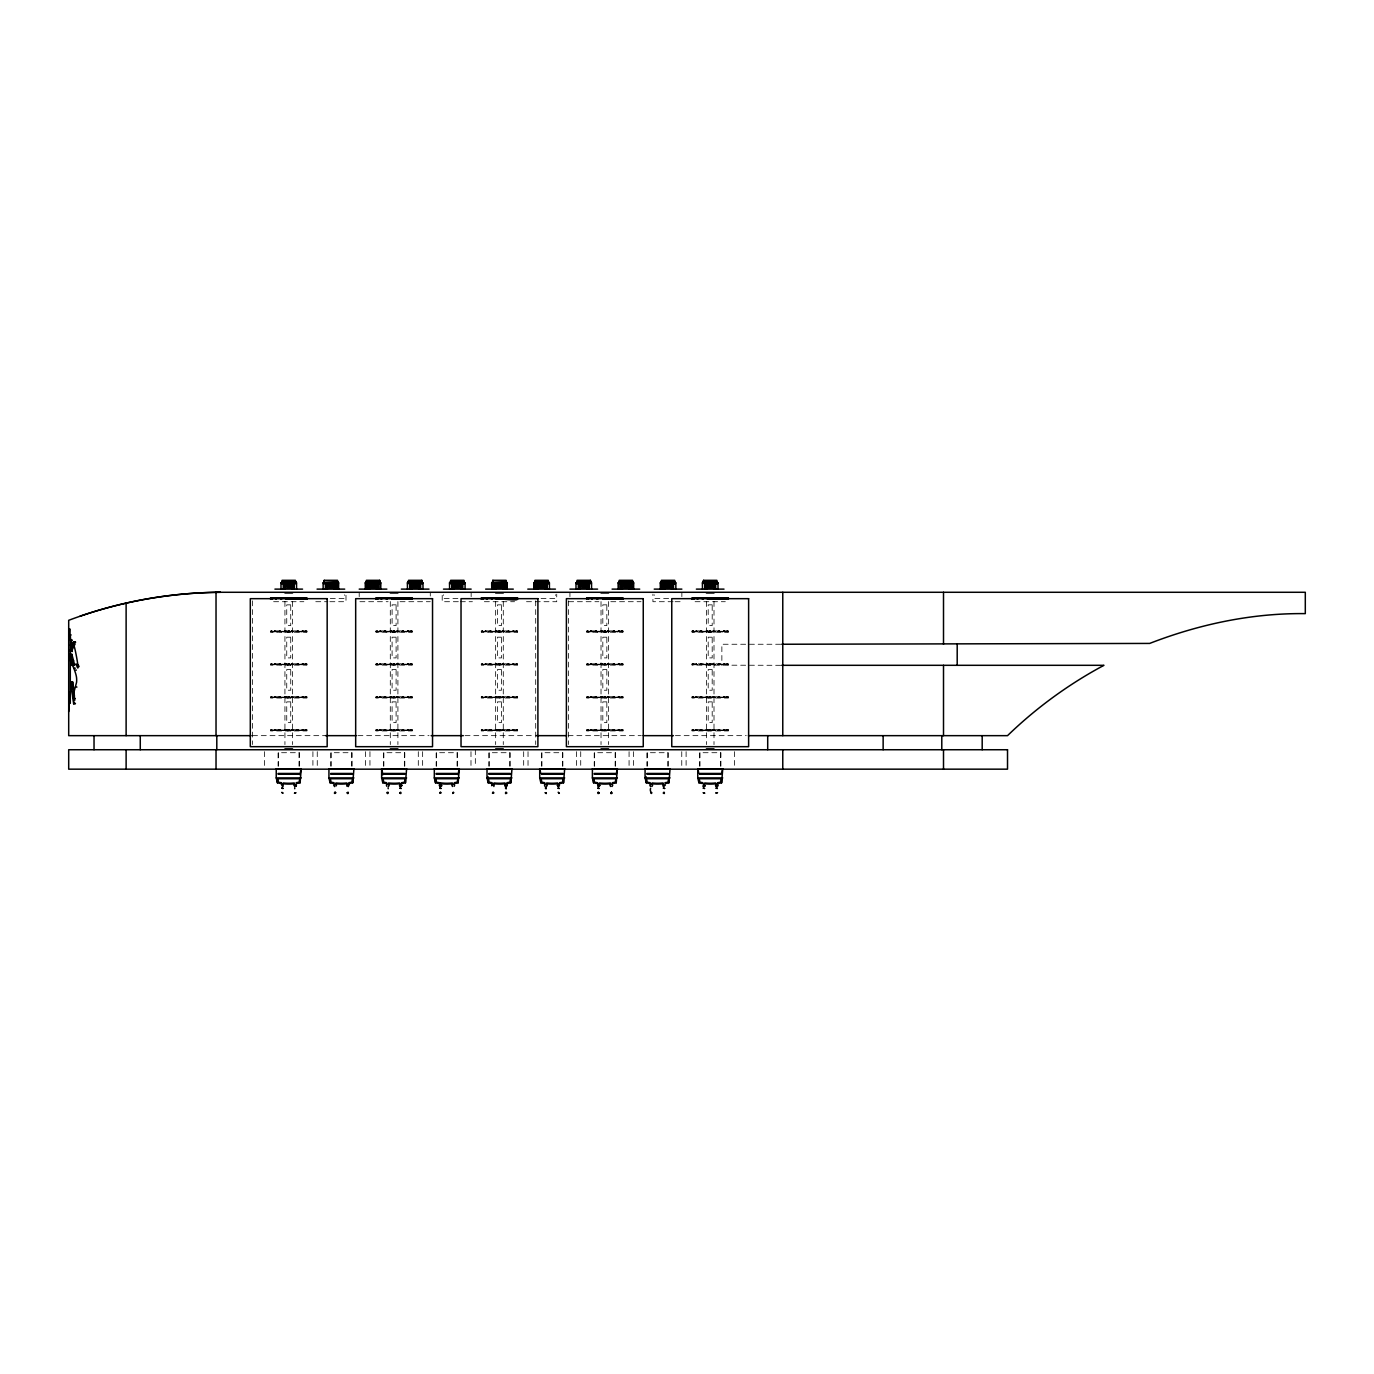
<?xml version="1.0" encoding="UTF-8"?>
<svg xmlns="http://www.w3.org/2000/svg" width="1374" height="1374" viewBox="0 0 1374 1374"><rect width="100%" height="100%" fill="white"/><g stroke="black" fill="none" stroke-linecap="round" stroke-linejoin="round"><path stroke-width="0.75" stroke-dasharray="5 3.75" d="M270.884 730.573L271.812 730.023M287.956 631.817L285.105 630.889L287.836 632.177L288.901 630.889L287.269 632.177L288.901 631.267M305.045 664.724L305.973 664.192M394.269 630.889L393.325 632.177C387.365 629.069 393.29 633.826 394.269 630.889L394.098 632.177M394.269 663.814L393.325 665.102C387.365 661.993 393.29 666.751 394.269 663.814L394.098 665.102M394.269 696.738L393.325 698.026C387.365 694.918 393.29 699.675 394.269 696.738L394.098 698.026M394.269 729.663L393.325 730.951C387.365 727.825 393.29 732.6 394.269 729.663L394.098 730.951M498.693 664.724L499.621 664.192M692.341 664.724L693.269 664.192M709.413 697.649L706.562 696.738L709.293 698.026L710.358 696.738L708.726 698.026L710.358 697.099M330.292 598.514L344.702 598.514L344.702 594.753M457.903 598.514L443.493 598.514L443.493 594.753M541.03 598.514L555.439 598.514L555.439 594.753M668.64 598.514L654.23 598.514L654.23 594.753M273.615 601.709L303.86 601.709M315.762 601.709L327.854 601.709M329.88 601.709L345.99 601.709L345.99 594.169M359.919 601.709L388.138 601.709M400.057 601.709L430.285 601.709M458.332 601.709L442.205 601.709L442.205 594.169M460.342 601.709L472.433 601.709M484.352 601.709L514.58 601.709M526.5 601.709L556.728 601.709L556.728 594.169M568.647 601.709L598.875 601.709M610.795 601.709L641.023 601.709M673.088 601.709L652.925 601.709L652.925 594.169M675.098 601.709L683.17 601.709M695.072 601.709L725.317 601.709M270.558 631.267L306.917 631.267M375.926 631.267L412.269 631.267M481.295 631.267L517.637 631.267M586.664 631.267L623.006 631.267M692.015 631.267L728.375 631.267M270.558 631.817L306.917 631.817M375.926 631.817L412.269 631.817M481.295 631.817L517.637 631.817M586.664 631.817L623.006 631.817M692.015 631.817L728.375 631.817M780.655 644.251L721.865 644.251L721.865 665.308M270.558 664.192L306.917 664.192M375.926 664.192L412.269 664.192M481.295 664.192L517.637 664.192M586.664 664.192L623.006 664.192M692.015 664.192L728.375 664.192M270.558 664.724L306.917 664.724M375.926 664.724L412.269 664.724M481.295 664.724L517.637 664.724M586.664 664.724L623.006 664.724M692.015 664.724L728.375 664.724M780.655 665.308L692.015 665.102L692.015 663.814L728.375 663.814L728.375 665.102M270.558 697.099L306.917 697.099M375.926 697.099L412.269 697.099M481.295 697.099L517.637 697.099M586.664 697.099L623.006 697.099M692.015 697.099L728.375 697.099M270.558 697.649L306.917 697.649M375.926 697.649L412.269 697.649M481.295 697.649L517.637 697.649M586.664 697.649L623.006 697.649M692.015 697.649L728.375 697.649M270.558 730.023L306.917 730.023M375.926 730.023L412.269 730.023M481.295 730.023L517.637 730.023M586.664 730.023L623.006 730.023M692.015 730.023L728.375 730.023M270.558 730.573L306.917 730.573M375.926 730.573L412.269 730.573M481.295 730.573L517.637 730.573M586.664 730.573L623.006 730.573M692.015 730.573L728.375 730.573M252.524 735.657L325.518 735.657M357.91 735.657L429.032 735.657M465.047 735.657L534.057 735.657M568.097 735.657L641.246 735.657M675.407 735.657L746.271 735.657M499.294 630.889L499.466 632.177M499.294 663.814L499.466 665.102M499.294 696.738L499.466 698.026M499.294 729.663L499.466 730.951M605.608 697.649L608.459 696.738L605.728 698.026L604.663 696.738L606.312 698.026L604.68 697.099M411.96 697.649L411.015 697.099M394.87 730.573L393.943 730.023M377.798 631.817L376.871 631.267M306.591 631.817L305.646 631.267M734.437 751.681L734.437 765.284M720.921 766.142L720.921 752.712L699.606 752.712L699.606 766.142M720.526 752.712L720.526 766.142M713.999 601.52L713.999 744.588M710.203 630.889L710.203 632.177M710.203 663.814L710.203 665.102M710.203 696.738L710.203 698.026M710.203 729.663L710.203 730.951M706.391 601.52L706.391 744.588M700.001 752.712L700.001 766.142M686.107 751.681L686.107 765.284M681.865 592.881L681.865 596.642M681.762 751.681L681.762 769.165M668.228 766.142L668.228 752.712L646.914 752.712L646.914 766.142M667.833 752.712L667.833 766.142M647.326 752.712L647.326 766.142M633.414 751.681L633.414 769.165M629.069 751.681L629.069 769.165M615.535 766.142L615.535 752.712L594.221 752.712L594.221 766.142M615.14 752.712L615.14 766.142M608.63 601.52L608.63 744.588M604.835 630.889L604.835 632.177M604.835 663.814L604.835 665.102M604.835 696.738L604.835 698.026M604.835 729.663L604.835 730.951M601.022 601.52L601.022 744.588M594.633 752.712L594.633 766.142M580.721 751.681L580.721 765.284M576.376 751.681L576.376 769.165M569.935 592.881L569.935 596.642M568.596 600.816L568.596 744.536M562.859 766.142L562.859 752.712L541.528 752.712L541.528 766.142M562.447 752.712L562.447 766.142M541.94 752.712L541.94 766.142M535.705 600.816L535.705 744.536M528.028 751.681L528.028 769.165M523.683 751.681L523.683 765.284M510.166 766.142L510.166 752.712L488.835 752.712L488.835 766.142M509.754 752.712L509.754 766.142M503.279 601.52L503.279 744.588M495.653 601.52L495.653 744.588M489.247 752.712L489.247 766.142M475.335 749.74L475.335 765.284M471.145 592.881L471.145 596.642M470.99 751.681L470.99 769.165M457.473 766.142L457.473 752.712L436.159 752.712L436.159 766.142M457.061 752.712L457.061 766.142M436.554 752.712L436.554 766.142M430.285 592.28L430.285 596.058M422.642 751.681L422.642 769.165M418.297 751.681L418.297 769.165M404.78 766.142L404.78 752.712L383.466 752.712L383.466 766.142M404.368 752.712L404.368 766.142M397.91 601.52L397.91 744.588M390.302 601.52L390.302 744.588M383.861 752.712L383.861 766.142M369.95 751.681L369.95 765.284M365.604 751.681L365.604 769.165M359.198 592.881L359.198 596.642M352.087 766.142L352.087 752.712L330.773 752.712L330.773 766.142M351.692 752.712L351.692 766.142M331.168 752.712L331.168 766.142M317.257 751.681L317.257 769.165M312.911 751.681L312.911 765.284M299.395 766.142L299.395 752.712L278.08 752.712L278.08 766.142M299 752.712L299 766.142M292.542 601.52L292.542 744.588M288.729 630.889L288.729 632.177M288.729 663.814L288.729 665.102M288.729 696.738L288.729 698.026M288.729 729.663L288.729 730.951M284.933 601.52L284.933 744.588M278.475 752.712L278.475 766.142M264.564 751.681L264.564 769.165M252.49 600.816L252.49 744.536M270.884 631.817L271.829 630.889L270.884 631.817M270.884 664.724L271.829 663.814L270.884 664.724M270.884 697.649L271.829 696.738L270.884 697.649M287.956 664.724L285.105 663.814L287.819 664.724L288.901 663.814L287.819 664.724M287.956 697.649L285.105 696.738L287.819 697.649L288.901 696.738L287.819 697.649M288.901 663.814L287.269 665.102L289.055 663.814M287.956 730.573L285.105 729.663L287.819 730.573L288.901 729.663L287.819 730.573M288.901 696.738L287.269 698.026L289.055 696.738M288.901 729.663L287.269 730.951L289.055 729.663M305.045 631.817L305.973 630.889L305.045 631.817M305.045 697.649L305.973 696.738L305.045 697.649M305.045 730.573L305.973 729.663L305.045 730.573M376.253 631.817L377.197 630.889L376.253 631.817M376.253 664.724L377.197 663.814L376.253 664.724M376.253 697.649L377.197 696.738L376.253 697.649M376.253 730.573L377.197 729.663L376.253 730.573M410.397 631.817L411.341 630.889L410.397 631.817M410.397 664.724L411.341 663.814L410.397 664.724M410.397 697.649L411.341 696.738L410.397 697.649M410.397 730.573L411.341 729.663L410.397 730.573M481.621 631.817L482.549 630.889L481.621 631.817M481.621 664.724L482.549 663.814L481.621 664.724M481.621 697.649L482.549 696.738L481.621 697.649M481.621 730.573L482.549 729.663L481.621 730.573M498.693 631.817L499.638 630.889L498.693 631.817M498.693 697.649L499.638 696.738L498.693 697.649M498.693 730.573L499.638 729.663L498.693 730.573M515.765 631.817L516.71 630.889L515.765 631.817M515.765 664.724L516.71 663.814L515.765 664.724M515.765 697.649L516.71 696.738L515.765 697.649M515.765 730.573L516.71 729.663L515.765 730.573M586.973 631.817L587.917 630.889L586.973 631.817M586.973 664.724L587.917 663.814L586.973 664.724M586.973 697.649L587.917 696.738L586.973 697.649M586.973 730.573L587.917 729.663L586.973 730.573M604.062 631.817L604.989 630.889L604.062 631.817M604.062 664.724L604.989 663.814L604.062 664.724M604.062 697.649L604.989 696.738L604.062 697.649M604.062 730.573L604.989 729.663L604.062 730.573M621.134 631.817L622.078 630.889L621.134 631.817M621.134 664.724L622.078 663.814L621.134 664.724M621.134 697.649L622.078 696.738L621.134 697.649M621.134 730.573L622.078 729.663L621.134 730.573M692.341 631.817L693.286 630.889L692.341 631.817M692.341 697.649L693.286 696.738L692.341 697.649M692.341 730.573L693.286 729.663L692.341 730.573M709.413 631.817L706.562 630.889L709.276 631.817L710.358 630.889L709.276 631.817M709.413 664.724L706.562 663.814L709.276 664.724L710.358 663.814L709.276 664.724M710.358 630.889L708.726 632.177L710.513 630.889M710.358 663.814L708.726 665.102L710.513 663.814M709.413 730.573L706.562 729.663L709.276 730.573L710.358 729.663L709.276 730.573M710.358 729.663L708.726 730.951L710.513 729.663M726.503 631.817L727.43 630.889L726.503 631.817M726.503 664.724L727.43 663.814L726.503 664.724M726.503 697.649L727.43 696.738L726.503 697.649M726.503 730.573L727.43 729.663L726.503 730.573M273.357 631.817L275.126 630.889L273.357 631.817M273.357 664.724L275.126 663.814L273.357 664.724M273.357 697.649L275.126 696.738L273.357 697.649M273.357 730.573L275.126 729.663L273.357 730.573M301.198 631.817L302.967 630.889L301.198 631.817M301.198 664.724L302.967 663.814L301.198 664.724M301.198 697.649L302.967 696.738L301.198 697.649M301.198 730.573L302.967 729.663L301.198 730.573M378.726 631.817L380.495 630.889L378.726 631.817M378.726 664.724L380.495 663.814L378.726 664.724M378.726 697.649L380.495 696.738L378.726 697.649M378.726 730.573L380.495 729.663L378.726 730.573M392.638 631.817L394.407 630.889L392.638 631.817M392.638 664.724L394.407 663.814L392.638 664.724M392.638 697.649L394.407 696.738L392.638 697.649M392.638 730.573L394.407 729.663L392.638 730.573M406.567 631.817L408.336 630.889L406.567 631.817M406.567 664.724L408.336 663.814L406.567 664.724M406.567 697.649L408.336 696.738L406.567 697.649M406.567 730.573L408.336 729.663L406.567 730.573M484.095 631.817L485.864 630.889L484.095 631.817M484.095 664.724L485.864 663.814L484.095 664.724M484.095 697.649L485.864 696.738L484.095 697.649M484.095 730.573L485.864 729.663L484.095 730.573M498.006 631.817L499.878 630.889L498.006 631.817M498.006 664.724L499.878 663.814L498.006 664.724M498.006 697.649L499.878 696.738L498.006 697.649M498.006 730.573L499.878 729.663L498.006 730.573M511.935 631.817L513.704 630.889L511.935 631.817M511.935 664.724L513.704 663.814L511.935 664.724M511.935 697.649L513.704 696.738L511.935 697.649M511.935 730.573L513.704 729.663L511.935 730.573M589.446 631.817L591.215 630.889L589.446 631.817M589.446 664.724L591.215 663.814L589.446 664.724M589.446 697.649L591.215 696.738L589.446 697.649M589.446 730.573L591.215 729.663L589.446 730.573M603.375 631.817C604.869 631.164 607.016 630.426 603.375 631.817M603.375 664.724C604.869 664.089 607.016 663.35 603.375 664.724M603.375 697.649C604.869 697.013 607.016 696.257 603.375 697.649M603.375 730.573C604.869 729.938 607.016 729.182 603.375 730.573M617.287 631.817L619.056 630.889L617.287 631.817M617.287 664.724L619.056 663.814L617.287 664.724M617.287 697.649L619.056 696.738L617.287 697.649M617.287 730.573L619.056 729.663L617.287 730.573M694.815 631.817L696.584 630.889L694.815 631.817M694.815 664.724L696.584 663.814L694.815 664.724M694.815 697.649L696.584 696.738L694.815 697.649M694.815 730.573L696.584 729.663L694.815 730.573M722.655 631.817L724.424 630.889L722.655 631.817M722.655 664.724L724.424 663.814L722.655 664.724M722.655 697.649L724.424 696.738L722.655 697.649M722.655 730.573L724.424 729.663L722.655 730.573M277.685 631.817L280.073 630.889L277.685 631.817M277.685 664.724L280.073 663.814L277.685 664.724M277.685 697.649L280.073 696.738L277.685 697.649M277.685 730.573L280.073 729.663L277.685 730.573M286.771 631.817L289.21 630.889L286.771 631.817M286.771 664.724L289.21 663.814L286.771 664.724M286.771 697.649L289.21 696.738L286.771 697.649M286.771 730.573L289.21 729.663L286.771 730.573M295.857 631.817L298.244 630.889L295.857 631.817M295.857 664.724L298.244 663.814L295.857 664.724M295.857 697.649L298.244 696.738L295.857 697.649M295.857 730.573L298.244 729.663L295.857 730.573M383.054 631.817L385.441 630.889L383.054 631.817M383.054 664.724L385.441 663.814L383.054 664.724M383.054 697.649L385.441 696.738L383.054 697.649M383.054 730.573L385.441 729.663L383.054 730.573M392.14 631.817L394.578 630.889L392.14 631.817M392.14 664.724L394.578 663.814L392.14 664.724M392.14 697.649L394.578 696.738L392.14 697.649M392.14 730.573L394.578 729.663L392.14 730.573M401.225 631.817L403.613 630.889L401.225 631.817M401.225 664.724L403.613 663.814L401.225 664.724M401.225 697.649L403.613 696.738L401.225 697.649M401.225 730.573L403.613 729.663L401.225 730.573M488.423 631.817L490.793 630.889L488.423 631.817M488.423 664.724L490.793 663.814L488.423 664.724M488.423 697.649L490.793 696.738L488.423 697.649M488.423 730.573L490.793 729.663L488.423 730.573M506.594 631.817L508.981 630.889L506.594 631.817M506.594 664.724L508.981 663.814L506.594 664.724M506.594 697.649L508.981 696.738L506.594 697.649M506.594 730.573L508.981 729.663L506.594 730.573M593.774 631.817L596.161 630.889L593.774 631.817M593.774 664.724L596.161 663.814L593.774 664.724M593.774 697.649L596.161 696.738L593.774 697.649M593.774 730.573L596.161 729.663L593.774 730.573M611.945 631.817L614.333 630.889L611.945 631.817M611.945 664.724L614.333 663.814L611.945 664.724M611.945 697.649L614.333 696.738L611.945 697.649M611.945 730.573L614.333 729.663L611.945 730.573M699.143 631.817L701.53 630.889L699.143 631.817M699.143 664.724L701.53 663.814L699.143 664.724M699.143 697.649L701.53 696.738L699.143 697.649M699.143 730.573L701.53 729.663L699.143 730.573M708.228 631.817L710.667 630.889L708.228 631.817M708.228 664.724L710.667 663.814L708.228 664.724M708.228 697.649L710.667 696.738L708.228 697.649M708.228 730.573L710.667 729.663L708.228 730.573M717.314 631.817L719.701 630.889L717.314 631.817M717.314 664.724L719.701 663.814L717.314 664.724M717.314 697.649L719.701 696.738L717.314 697.649M717.314 730.573L719.701 729.663L717.314 730.573M283.353 631.817L286.067 630.889L283.353 631.817M283.353 664.724L286.067 663.814L283.353 664.724M283.353 697.649L286.067 696.738L283.353 697.649M283.353 730.573L286.067 729.663L283.353 730.573M289.656 631.817L292.37 630.889L289.519 632.177L288.42 630.889L290.962 631.817L288.265 630.889L290.721 632.177L288.317 630.889L289.519 631.817M289.656 664.724L292.37 663.814L289.519 665.102L288.42 663.814L290.996 665.102L288.265 663.814L290.721 665.102L288.317 663.814L289.519 664.724M289.656 697.649L292.37 696.738L289.519 698.026L288.42 696.738L290.996 698.026L288.265 696.738L290.721 698.026L288.317 696.738L289.519 697.649M289.656 730.573L292.37 729.663L289.519 730.951L288.42 729.663L290.996 730.951L288.265 729.663L290.721 730.951L288.317 729.663L289.519 730.573M388.705 631.817L391.418 630.889L388.705 631.817M388.705 664.724L391.418 663.814L388.705 664.724M388.705 697.649L391.418 696.738L388.705 697.649M388.705 730.573L391.418 729.663L388.705 730.573M395.025 631.817L397.739 630.889L395.025 631.817M395.025 664.724L397.739 663.814L395.025 664.724M395.025 697.649L397.739 696.738L395.025 697.649M395.025 730.573L397.739 729.663L395.025 730.573M494.073 631.817L496.787 630.889L494.073 631.817M494.073 664.724L496.787 663.814L494.073 664.724M497.233 631.817L499.947 630.889L497.233 631.817M494.073 697.649L496.787 696.738L494.073 697.649M497.233 664.724L499.947 663.814L497.233 664.724M494.073 730.573L496.787 729.663L494.073 730.573M500.394 631.817L503.107 630.889L500.394 631.817M497.233 697.649L499.947 696.738L497.233 697.649M500.394 664.724L503.107 663.814L500.394 664.724M497.233 730.573L499.947 729.663L497.233 730.573M500.394 697.649L503.107 696.738L500.394 697.649M500.394 730.573L503.107 729.663L500.394 730.573M599.442 631.817L602.156 630.889L599.442 631.817M599.442 664.724L602.156 663.814L599.442 664.724M599.442 697.649L602.156 696.738L599.442 697.649M599.442 730.573L602.156 729.663L599.442 730.573M605.745 631.817L608.459 630.889L605.745 631.817M605.745 664.724L608.459 663.814L605.745 664.724M605.745 730.573L608.459 729.663L605.745 730.573M704.81 631.817L707.524 630.889L704.81 631.817M704.81 664.724L707.524 663.814L704.81 664.724M704.81 697.649L707.524 696.738L704.81 697.649M704.81 730.573L707.524 729.663L704.81 730.573M711.114 631.817L713.827 630.889L710.976 632.177L709.877 630.889L710.976 631.817M711.114 664.724L713.827 663.814L710.976 665.102L709.877 663.814L710.976 664.724M711.114 697.649L713.827 696.738L710.976 698.026L709.877 696.738L710.976 697.649M711.114 730.573L713.827 729.663L710.976 730.951L709.877 729.663L710.976 730.573M290.738 604.852L286.737 604.852L286.737 625.565L290.738 625.565L290.738 604.852M396.107 604.852L392.088 604.852L392.088 625.565L396.107 625.565L396.107 604.852M501.476 604.852L497.457 604.852L497.457 625.565L501.476 625.565L501.476 604.852M606.844 604.852L602.825 604.852L602.825 625.565L606.844 625.565L606.844 604.852M712.196 604.852L708.194 604.852L708.194 625.565L712.196 625.565L712.196 604.852M306.917 630.889L270.558 630.889L270.558 632.177L306.917 632.177L306.917 630.889M412.269 630.889L375.926 630.889L375.926 632.177L412.269 632.177L412.269 630.889M517.637 630.889L481.295 630.889L481.295 632.177L517.637 632.177L517.637 630.889M623.006 630.889L586.664 630.889L586.664 632.177L623.006 632.177L623.006 630.889M728.375 630.889L692.015 630.889L692.015 632.177L728.375 632.177L728.375 630.889M290.738 637.192L286.737 637.192L286.737 657.906L290.738 657.906L290.738 637.192M396.107 637.192L392.088 637.192L392.088 657.906L396.107 657.906L396.107 637.192M501.476 637.192L497.457 637.192L497.457 657.906L501.476 657.906L501.476 637.192M606.844 637.192L602.825 637.192L602.825 657.906L606.844 657.906L606.844 637.192M712.196 637.192L708.194 637.192L708.194 657.906L712.196 657.906L712.196 637.192M306.917 663.814L270.558 663.814L270.558 665.102L306.917 665.102L306.917 663.814M412.269 663.814L375.926 663.814L375.926 665.102L412.269 665.102L412.269 663.814M517.637 663.814L481.295 663.814L481.295 665.102L517.637 665.102L517.637 663.814M623.006 663.814L586.664 663.814L586.664 665.102L623.006 665.102L623.006 663.814M290.738 669.533L286.737 669.533L286.737 690.229L290.738 690.229L290.738 669.533M396.107 669.533L392.088 669.533L392.088 690.229L396.107 690.229L396.107 669.533M501.476 669.533L497.457 669.533L497.457 690.229L501.476 690.229L501.476 669.533M606.844 669.533L602.825 669.533L602.825 690.229L606.844 690.229L606.844 669.533M712.196 669.533L708.194 669.533L708.194 690.229L712.196 690.229L712.196 669.533M306.917 696.738L270.558 696.738L270.558 698.026L306.917 698.026L306.917 696.738M412.269 696.738L375.926 696.738L375.926 698.026L412.269 698.026L412.269 696.738M517.637 696.738L481.295 696.738L481.295 698.026L517.637 698.026L517.637 696.738M623.006 696.738L586.664 696.738L586.664 698.026L623.006 698.026L623.006 696.738M728.375 696.738L692.015 696.738L692.015 698.026L728.375 698.026L728.375 696.738M290.738 701.874L286.737 701.874L286.737 722.569L290.738 722.569L290.738 701.874M396.107 701.874L392.088 701.874L392.088 722.569L396.107 722.569L396.107 701.874M501.476 701.874L497.457 701.874L497.457 722.569L501.476 722.569L501.476 701.874M606.844 701.874L602.825 701.874L602.825 722.569L606.844 722.569L606.844 701.874M712.196 701.874L708.194 701.874L708.194 722.569L712.196 722.569L712.196 701.874M306.917 729.663L270.558 729.663L270.558 730.951L306.917 730.951L306.917 729.663M412.269 729.663L375.926 729.663L375.926 730.951L412.269 730.951L412.269 729.663M517.637 729.663L481.295 729.663L481.295 730.951L517.637 730.951L517.637 729.663M623.006 729.663L586.664 729.663L586.664 730.951L623.006 730.951L623.006 729.663M728.375 729.663L692.015 729.663L692.015 730.951L728.375 730.951L728.375 729.663M715.579 631.817L712.866 630.889L715.579 631.817M712.436 631.817L709.723 630.889L712.436 631.817M715.579 664.724L712.866 663.814L715.579 664.724M712.436 664.724L709.723 663.814L712.436 664.724M610.228 631.817L607.514 630.889L610.228 631.817M607.068 631.817L604.354 630.889L607.068 631.817M603.907 631.817L601.194 630.889L603.907 631.817M715.579 697.649L712.866 696.738L715.579 697.649M712.436 697.649L709.723 696.738L712.436 697.649M610.228 664.724L607.514 663.814L610.228 664.724M607.068 664.724L604.354 663.814L607.068 664.724M603.907 664.724L601.194 663.814L603.907 664.724M504.859 631.817L502.145 630.889L504.859 631.817M501.699 631.817L498.985 630.889L501.699 631.817M498.539 631.817L495.825 630.889L498.539 631.817M715.579 730.573L712.866 729.663L715.579 730.573M712.436 730.573L709.723 729.663L712.436 730.573M610.228 697.649L607.514 696.738L610.228 697.649M607.068 697.649L604.354 696.738L607.068 697.649M603.907 697.649L601.194 696.738L603.907 697.649M504.859 664.724L502.145 663.814L504.859 664.724M501.699 664.724L498.985 663.814L501.699 664.724M498.539 664.724L495.825 663.814L498.539 664.724M399.49 631.817L396.777 630.889L399.49 631.817M396.33 631.817L393.617 630.889L396.33 631.817M610.228 730.573L607.514 729.663L610.228 730.573M607.068 730.573L604.354 729.663L607.068 730.573M603.907 730.573L601.194 729.663L603.907 730.573M504.859 697.649L502.145 696.738L504.859 697.649M501.699 697.649L498.985 696.738L501.699 697.649M498.539 697.649L495.825 696.738L498.539 697.649M399.49 664.724L396.777 663.814L399.49 664.724M396.33 664.724L393.617 663.814L396.33 664.724M294.122 631.817L291.408 630.889L294.122 631.817M504.859 730.573L502.145 729.663L504.859 730.573M501.699 730.573L498.985 729.663L501.699 730.573M498.539 730.573L495.825 729.663L498.539 730.573M399.49 697.649L396.777 696.738L399.49 697.649M396.33 697.649L393.617 696.738L396.33 697.649M294.122 664.724L291.408 663.814L294.122 664.724M399.49 730.573L396.777 729.663L399.49 730.573M396.33 730.573L393.617 729.663L396.33 730.573M294.122 697.649L291.408 696.738L294.122 697.649M294.122 730.573L291.408 729.663L294.122 730.573M721.247 631.817L718.86 630.889L721.247 631.817M703.076 631.817L700.688 630.889L703.076 631.817M721.247 664.724L718.86 663.814L721.247 664.724M703.076 664.724L700.688 663.814L703.076 664.724M615.878 631.817L613.491 630.889L615.878 631.817M597.707 631.817L595.32 630.889L597.707 631.817M721.247 697.649L718.86 696.738L721.247 697.649M703.076 697.649L700.688 696.738L703.076 697.649M615.878 664.724L613.491 663.814L615.878 664.724M597.707 664.724L595.32 663.814L597.707 664.724M510.51 631.817L508.14 630.889L510.51 631.817M501.424 631.817L499.037 630.889L501.424 631.817M492.339 631.817L489.951 630.889L492.339 631.817M721.247 730.573L718.86 729.663L721.247 730.573M703.076 730.573L700.688 729.663L703.076 730.573M615.878 697.649L613.491 696.738L615.878 697.649M597.707 697.649L595.32 696.738L597.707 697.649M510.51 664.724L508.14 663.814L510.51 664.724M501.424 664.724L499.037 663.814L501.424 664.724M492.339 664.724L489.951 663.814L492.339 664.724M405.158 631.817L402.771 630.889L405.158 631.817M386.97 631.817L384.6 630.889L386.97 631.817M615.878 730.573L613.491 729.663L615.878 730.573M597.707 730.573L595.32 729.663L597.707 730.573M510.51 697.649L508.14 696.738L510.51 697.649M501.424 697.649L499.037 696.738L501.424 697.649M492.339 697.649L489.951 696.738L492.339 697.649M405.158 664.724L402.771 663.814L405.158 664.724M386.97 664.724L384.6 663.814L386.97 664.724M299.79 631.817L297.402 630.889L299.79 631.817M281.618 631.817L279.231 630.889L281.618 631.817M510.51 730.573L508.14 729.663L510.51 730.573M501.424 730.573L499.037 729.663L501.424 730.573M492.339 730.573L489.951 729.663L492.339 730.573M405.158 697.649L402.771 696.738L405.158 697.649M386.97 697.649L384.6 696.738L386.97 697.649M299.79 664.724L297.402 663.814L299.79 664.724M281.618 664.724L279.231 663.814L281.618 664.724M405.158 730.573L402.771 729.663L405.158 730.573M386.97 730.573L384.6 729.663L386.97 730.573M299.79 697.649L297.402 696.738L299.79 697.649M281.618 697.649L279.231 696.738L281.618 697.649M299.79 730.573L297.402 729.663L299.79 730.573M281.618 730.573L279.231 729.663L281.618 730.573M725.575 631.817L723.806 630.889L725.575 631.817M697.734 631.817L695.965 630.889L697.734 631.817M725.575 664.724L723.806 663.814L725.575 664.724M697.734 664.724L695.965 663.814L697.734 664.724M620.206 631.817L618.437 630.889L620.206 631.817M606.295 631.817L604.526 630.889L606.295 631.817M725.575 697.649L723.806 696.738L725.575 697.649M592.366 631.817L590.597 630.889L592.366 631.817M697.734 697.649L695.965 696.738L697.734 697.649M620.206 664.724L618.437 663.814L620.206 664.724M606.295 664.724L604.526 663.814L606.295 664.724M725.575 730.573L723.806 729.663L725.575 730.573M592.366 664.724L590.597 663.814L592.366 664.724M514.838 631.817L513.069 630.889L514.838 631.817M697.734 730.573L695.965 729.663L697.734 730.573M620.206 697.649L618.437 696.738L620.206 697.649M486.997 631.817L485.228 630.889L486.997 631.817M592.366 697.649L590.597 696.738L592.366 697.649M514.838 664.724L513.069 663.814L514.838 664.724M620.206 730.573L618.437 729.663L620.206 730.573M486.997 664.724L485.228 663.814L486.997 664.724M606.295 730.573L604.526 729.663L606.295 730.573M409.486 631.817L407.717 630.889L409.486 631.817M592.366 730.573L590.597 729.663L592.366 730.573M514.838 697.649L513.069 696.738L514.838 697.649M381.646 631.817L379.859 630.889L381.646 631.817M486.997 697.649L485.228 696.738L486.997 697.649M409.486 664.724L407.717 663.814L409.486 664.724M514.838 730.573L513.069 729.663L514.838 730.573M381.646 664.724L379.859 663.814L381.646 664.724M304.118 631.817L302.349 630.889L304.118 631.817M486.997 730.573L485.228 729.663L486.997 730.573M409.486 697.649L407.717 696.738L409.486 697.649M276.277 631.817L274.508 630.889L276.277 631.817M381.646 697.649L379.859 696.738L381.646 697.649M304.118 664.724L302.349 663.814L304.118 664.724M409.486 730.573L407.717 729.663L409.486 730.573M276.277 664.724L274.508 663.814L276.277 664.724M381.646 730.573L379.859 729.663L381.646 730.573M304.118 697.649L302.349 696.738L304.118 697.649M276.277 697.649L274.508 696.738L276.277 697.649M304.118 730.573L302.349 729.663L304.118 730.573M276.277 730.573L274.508 729.663L276.277 730.573M728.048 631.817L727.104 630.889L728.048 631.817M728.048 664.724L727.104 663.814L728.048 664.724M693.887 631.817L692.96 630.889L693.887 631.817M728.048 697.649L727.104 696.738L728.048 697.649M693.887 664.724L692.96 663.814L693.887 664.724M728.048 730.573L727.104 729.663L728.048 730.573M693.887 697.649L692.96 696.738L693.887 697.649M622.68 631.817L621.735 630.889L622.68 631.817M605.608 631.817L604.663 630.889L605.608 631.817M693.887 730.573L692.96 729.663L693.887 730.573M622.68 664.724L621.735 663.814L622.68 664.724M588.536 631.817L587.591 630.889L588.536 631.817M605.608 664.724L604.663 663.814L605.608 664.724M622.68 697.649L621.735 696.738L622.68 697.649M588.536 664.724L587.591 663.814L588.536 664.724M622.68 730.573L621.735 729.663L622.68 730.573M588.536 697.649L587.591 696.738L588.536 697.649M517.311 631.817L516.384 630.889L517.311 631.817M605.608 730.573L604.663 729.663L605.608 730.573M588.536 730.573L587.591 729.663L588.536 730.573M517.311 664.724L516.384 663.814L517.311 664.724M483.167 631.817L482.222 630.889L483.167 631.817M517.311 697.649L516.384 696.738L517.311 697.649M483.167 664.724L482.222 663.814L483.167 664.724M517.311 730.573L516.384 729.663L517.311 730.573M483.167 697.649L482.222 696.738L483.167 697.649M411.96 631.817L411.015 630.889L411.96 631.817M394.87 631.817L393.943 630.889L394.87 631.817M483.167 730.573L482.222 729.663L483.167 730.573M411.96 664.724L411.015 663.814L411.96 664.724M394.87 664.724L393.943 663.814L394.87 664.724M377.798 664.724L376.854 663.814L377.798 664.724M394.87 697.649L393.943 696.738L394.87 697.649M411.96 730.573L411.015 729.663L411.96 730.573M377.798 697.649L376.854 696.738L377.798 697.649M377.798 730.573L376.854 729.663L377.798 730.573M306.591 664.724L305.646 663.814L306.591 664.724M272.43 631.817L271.485 630.889L272.43 631.817M306.591 697.649L305.646 696.738L306.591 697.649M272.43 664.724L271.485 663.814L272.43 664.724M306.591 730.573L305.646 729.663L306.591 730.573M272.43 697.649L271.485 696.738L272.43 697.649M272.43 730.573L271.485 729.663L272.43 730.573"/><path stroke-width="1.5" d="M68.7 711.646L68.734 711.079A32.117 2.885 90 0 1 69.129 706.099A58.309 5.238 -90 0 0 69.353 703.625A58.12 11.267 -90 0 0 69.971 699.933A22.396 4.345 -90 0 0 70.898 682.758L71.019 681.933M72.496 688.855A22.396 4.345 -90 0 0 72.496 682.758L72.616 681.933M393.325 598.892L394.269 597.965L393.325 599.253L390.474 597.965L393.204 599.253L411.96 599.253L411.015 597.965L411.96 599.253M709.413 599.253C713.226 598.085 701.822 598.188 709.276 598.892M70.538 660.155L72.135 660.259M622.697 599.253L621.735 597.965L622.697 599.253L603.186 599.253L605.144 597.965L603.375 598.892M72.667 644.303A54.651 10.597 90 0 0 72.101 645.419L70.503 645.419A54.651 10.597 -90 0 1 71.07 644.303A58.12 17.038 90 0 1 73.543 642.105L73.509 643.032A39.073 11.456 90 0 0 71.208 647.446L70.967 648.236A37.424 7.248 -90 0 0 70.418 650.744L72.015 651.499A19.425 3.761 -90 0 1 72.547 648.665L72.788 647.858A20.576 6.028 -90 0 1 74.952 644.595M73.749 645.333A39.073 11.456 -90 0 0 72.805 647.446L72.564 648.236A37.424 7.248 -90 0 0 72.015 650.744L72.015 651.499M288.076 586.183L289.364 586.011L288.197 586.32M331.529 586.183L330.31 586.509L331.357 585.908M457.971 586.183L456.752 586.509L457.8 585.908M584.293 586.32L583.126 586.337L584.242 585.908M626.441 586.32L625.273 586.337L626.372 585.908M668.588 586.32C667.163 583.864 667.833 588.725 668.623 585.856M709.534 586.183L710.822 586.337L709.671 586.028M296.372 785.653L294.5 784.211L294.843 786.615M347.072 792.901C349.546 790.394 347.759 795.769 347.33 792.592M387.125 792.901C389.581 790.514 387.348 795.924 387.193 792.351M401.758 785.653C399.834 780.569 398.374 789.792 401.964 785.344M439.233 785.344L439.852 784.331M441.672 785.344C437.825 789.655 440.401 780.312 441.655 785.997M491.926 785.344C490.295 787.113 495.585 781.428 493.85 786.495M506.748 793.107C505.357 790.05 504.859 795.546 506.611 792.901M545.22 792.746C548.587 793.914 543.297 791.372 546.251 793.571M557.277 785.344C561.382 781.033 558.6 790.29 557.604 784.76M599.717 785.653C597.793 780.569 596.333 789.792 599.923 785.344M704.707 793.107L703.127 792.695L704.484 793.21M715.545 785.052L715.665 785.928M715.906 792.901L717.52 792.695L716.094 793.056M300.082 774.85L300.94 768.822M458.16 774.85L459.019 768.822M616.239 774.85L617.098 768.822M721.9 772.841L722.466 768.822M295.65 581.58L295.857 583.606L295.65 581.58L281.825 581.58L281.601 583.606L283.783 583.847L283.783 589.12M365.999 589.12L366.119 581.58L379.945 581.58L380.151 583.606M365.896 583.606L366.119 581.58M408.267 581.58L408.044 583.606L408.267 581.58L422.093 581.58L422.299 583.606L421.818 580.326L408.542 580.326L408.267 581.941M464.24 581.58L464.446 583.606L464.24 581.58L450.414 581.58L450.191 583.606L452.372 583.847L452.372 589.12M492.339 583.606L492.837 580.326L506.096 580.326L506.371 581.941M534.589 589.12L534.692 581.58L548.518 581.58L548.741 583.606L546.56 583.847L546.56 589.12M576.84 581.941L577.114 580.326L590.391 580.326L590.889 583.606L590.665 581.58L576.84 581.58L576.633 583.606L578.815 583.847L578.815 589.12M618.781 583.606L618.987 581.58L632.813 581.58L633.036 583.606M661.031 589.12L661.134 581.58L674.96 581.58L675.184 583.606L673.002 583.847L673.002 589.12M715.15 589.12L715.15 583.847L717.314 583.606L717.108 581.58L703.282 581.58L703.076 583.606L703.557 580.326L716.833 580.326L717.108 581.941M72.479 643.582L72.101 645.419M70.503 645.419L71.637 640.748L70.692 640.078A25.299 4.912 -90 0 1 70.246 636.265A24.629 4.775 90 0 1 69.799 628.914L69.645 628.76A20.713 4.019 90 0 1 69.353 632.366A21.16 1.906 -90 0 1 69.215 634.754L70.813 634.754M281.825 581.941L282.099 580.326L295.376 580.326L295.65 581.941M337.798 581.941L337.523 580.326L324.247 580.326L323.749 583.606L325.93 583.847L325.93 589.12M323.972 581.941L324.247 580.326M366.119 581.941L366.394 580.326L379.671 580.326L379.945 582.301M450.414 581.941L450.689 580.326L463.948 580.326L464.24 581.941M492.545 581.941L492.837 580.326M534.692 581.941L534.984 580.326L548.243 580.326L548.518 581.941M632.813 581.941L632.538 580.326L619.262 580.326L618.987 581.58M661.134 581.941L661.409 580.326L674.686 580.326L674.96 581.941M703.282 581.941L703.557 580.326M68.7 636.54L68.717 636.471A30.262 2.714 90 0 1 69.164 635.08L70.761 635.08A30.262 2.714 90 0 0 70.314 636.471L70.297 690.813M296.372 783.506A35.449 24.526 0 0 0 300.099 782.802L301.232 768.667M349.065 783.506A35.449 24.526 0 0 0 352.774 782.802L353.925 768.667M401.758 783.506A35.449 24.526 0 0 0 405.467 782.802L406.618 768.667M454.433 783.506A35.449 24.526 0 0 0 458.16 782.802L459.294 768.667M507.126 783.506A35.449 24.526 0 0 0 510.853 782.802L511.987 768.667M559.819 783.506A35.449 24.526 0 0 0 563.546 782.802L564.68 768.667M612.512 783.506A35.449 24.526 0 0 0 616.239 782.802L617.373 768.667M665.205 783.506A35.449 24.526 0 0 0 668.932 782.802L670.065 768.667M717.898 783.506A35.449 24.526 0 0 0 721.625 782.802L722.758 768.667M372.457 585.856L373.488 586.646L372.646 585.788M542.18 586.509L541.287 585.616L541.751 586.715M74.488 696.446A208.109 61.006 90 0 0 72.685 682.002L71.07 681.968A208.109 61.006 -90 0 1 73.664 703.814L73.732 702.543A14.53 4.259 -90 0 1 73.475 698.215A13.465 3.95 90 0 1 73.698 693.08L76.549 682.414A8.673 3.349 -90 0 0 76.463 676.97L76.051 674.995A38.764 14.959 90 0 0 73.732 668.193A12.263 3.59 90 0 0 71.139 665.016L71.07 664.913A16.419 4.809 -90 0 1 72.083 664.569L74.419 664.758A17.587 5.152 -90 0 0 74.917 664.81M283.01 793.056C280.863 791.424 284.126 794.636 281.807 792.351M294.139 784.76L294.019 785.653M336.132 785.928C338.176 783.798 331.237 783.798 334.724 786.615M400.023 792.592C401.363 795.855 401.191 789.861 399.868 793.296M454.244 786.272C456.305 783.128 449.745 783.97 452.578 786.495M491.978 785.052L493.146 784.176M504.79 785.052L506.937 784.417L506.319 786.615M505.409 787.972L506.13 788.882L506.285 787.749M507.143 785.653L506.285 786.46M545.289 787.972L546.01 788.882L546.165 787.749M559.355 793.296L558.239 792.231L558.978 793.433M597.982 792.592C600.06 795.546 598.016 789.861 598.119 793.571M611.911 793.21L611.67 792.369M663.47 792.592C664.81 795.855 664.638 789.861 663.333 793.296M703.557 786.615L705.085 785.653M705.12 785.997L703.917 784.022L702.938 786.272M717.778 785.928L717.039 784.228M70.95 665.068L72.667 664.913A16.419 4.809 90 0 1 73.475 664.587M281.412 784.417C284.779 791.046 281.567 780.672 283.25 784.52M294.74 787.852L294.74 788.728M296.166 786.272L296.372 785.052M346.832 784.76L349.082 784.691L348.24 786.615M388.224 788.728L388.086 787.749M439.903 792.592C443.51 792.111 437.98 794.807 440.453 792.128M546.199 786.615C549.789 784.537 542.85 782.716 544.86 786.272M651.911 786.495C654.814 783.558 647.635 783.558 650.537 786.495M662.972 784.76L665.377 785.001L663.676 786.615M715.751 784.417C716.867 791.184 719.169 782.029 716.73 784.176M334.621 792.472C338.124 792.454 332.508 794.619 335.084 792.128M388.464 786.495C391.298 783.97 384.737 783.128 386.798 786.272M492.699 792.472C496.254 792.523 490.552 794.619 493.146 792.128M505.271 784.211L504.979 786.272M612.031 786.495C614.934 783.558 607.755 783.558 610.657 786.495M650.898 792.369C652.822 794.979 649.267 790.995 650.572 788.281M663.35 784.211L663.058 786.272M287.286 598.892L289.055 597.965L287.956 599.253C280.056 597.896 292.954 598.411 287.269 599.253M295.857 582.868L293.692 583.847L293.692 589.12M281.035 589.12L280.931 582.868L294.208 583.916L296.544 582.868L296.544 589.085M323.182 589.12L323.079 582.868L336.355 583.916L338.691 582.868L338.588 589.12M335.823 584.568L338.004 583.606L337.798 581.58L323.972 582.301M337.901 589.12L338.004 582.868L335.823 583.847L335.823 589.12M365.329 589.12L365.226 582.868L378.485 583.916L380.838 582.868L380.735 589.12M380.048 589.12L380.151 582.868L377.97 583.847L377.97 589.12M422.299 582.868L420.118 583.847L420.118 589.12M407.477 589.12L407.374 582.868L420.633 583.916L422.986 582.868L422.986 589.085M464.446 582.868L462.265 583.847L462.265 589.12M449.624 589.12L449.504 582.868L462.78 583.916L465.133 582.868L465.03 589.12M491.772 589.12L491.652 582.868L494.005 583.916L507.281 582.868L507.161 589.12M506.491 589.12L506.594 582.868L504.413 583.847L504.413 589.12M533.902 589.12L533.799 582.868L547.075 583.916L549.411 582.868L549.411 589.085M590.889 582.868L588.707 583.847L588.707 589.12M576.049 589.12L575.946 582.868L589.223 583.916L591.559 582.868L591.559 589.085M618.197 589.12L618.094 582.868L631.37 583.916L633.706 582.868L633.603 589.12M632.933 589.12L633.036 582.868L630.855 583.847L630.855 589.12M660.344 589.12L660.241 582.868L673.518 583.916L675.853 582.868L675.853 589.085M702.492 589.12L702.389 582.868L715.665 583.916L718.001 582.868L718.001 589.085M72.53 665.068L72.719 664.999A12.263 3.59 -90 0 1 73.492 665.171M499.638 586.801L499.793 585.616L498.985 586.458M347.57 784.228L346.918 786.272M598.205 792.369L599.184 792.901M611.67 793.433L610.726 793.056M651.396 793.502L651.791 792.592M80.001 616.222A440.109 440.109 0 0 1 220.372 592.28C168.693 592.641 117.099 602.138 68.7 620.309L68.7 735.657L251.098 735.657M453.265 792.128L452.699 793.451L453.832 792.592M611.344 792.128L611.138 793.657L611.516 792.3M73.921 641.933L75.518 641.933M506.594 583.606L506.371 581.58L492.545 582.301M280.931 582.868L296.544 582.868M323.079 582.868L338.691 582.868M365.226 582.868L380.838 582.868M407.374 582.868L422.986 582.868M449.504 582.868L465.133 582.868M491.652 582.868L507.281 582.868M533.799 582.868L549.411 582.868M575.946 582.868L591.559 582.868M618.094 582.868L633.706 582.868M660.241 582.868L675.853 582.868M702.389 582.868L718.001 582.868M283.645 583.606L293.83 583.606M325.793 583.606L335.977 583.606M367.94 583.606L378.125 583.606M410.087 583.606L420.272 583.606M452.235 583.606L462.403 583.606M494.382 583.606L504.55 583.606M536.53 583.606L546.697 583.606M578.66 583.606L588.845 583.606M620.808 583.606L630.992 583.606M662.955 583.606L673.14 583.606M705.102 583.606L715.287 583.606M378.039 584.293L368.026 584.293L378.039 584.379L378.039 587.986M536.599 584.293L546.612 584.293L536.599 584.379L536.599 587.986M588.759 584.293L578.746 584.293L588.759 584.379L588.759 587.986M705.188 584.293L715.201 584.293L705.188 584.379L705.188 587.986M285.26 585.891L287.132 585.891M290.343 585.891L292.215 585.891M327.407 585.891L329.279 585.891M332.491 585.891L334.363 585.891M369.537 585.891L371.427 585.891M374.621 585.891L376.51 585.891M411.685 585.891L413.574 585.891M416.769 585.891L418.658 585.891M453.832 585.891L455.721 585.891M458.916 585.891L460.805 585.891M495.98 585.891L497.869 585.891M501.063 585.891L502.953 585.891M538.127 585.891L540.016 585.891M543.211 585.891L545.1 585.891M580.275 585.891L582.164 585.891M585.358 585.891L587.248 585.891M622.422 585.891L624.311 585.891M627.506 585.891L629.378 585.891M664.569 585.891L666.442 585.891M669.653 585.891L671.525 585.891M706.717 585.891L708.589 585.891M711.801 585.891L713.673 585.891M283.731 587.9L293.744 587.9M325.878 587.986L335.891 587.9M368.026 587.986L378.039 587.9M410.173 587.9L420.186 587.9M452.321 587.9L462.317 587.9M494.468 587.9L504.464 587.9M536.599 587.9L546.612 587.9M578.746 587.9L588.759 587.9M620.893 587.986L630.906 587.9M663.041 587.986L673.054 587.9M705.188 587.9L715.201 587.9M274.92 589.12L302.555 589.12M317.068 589.12L344.702 589.12M359.198 589.12L386.85 589.12M401.345 589.12L428.997 589.12M443.493 589.12L471.145 589.12M485.64 589.12L513.292 589.12M527.788 589.12L555.439 589.12M569.935 589.12L597.587 589.12M612.083 589.12L639.717 589.12M654.23 589.12L681.865 589.12M696.378 589.12L724.012 589.12M284.933 592.967L292.542 592.967M390.302 592.967L397.91 592.967M495.653 592.967L503.279 592.967M601.022 592.967L608.63 592.967M706.391 592.967L713.999 592.967M270.558 598.343L306.917 598.343M375.926 598.343L412.269 598.343M481.295 598.343L517.637 598.343M586.664 598.343L623.006 598.343M692.015 598.343L728.375 598.343M287.08 599.253L306.591 599.253L305.646 597.965L306.591 599.253M498.573 599.253C483.751 596.161 517.191 601.778 517.328 599.253L517.311 598.892M708.726 599.253L728.048 599.253L727.104 597.965L728.048 599.253M68.7 637.124L70.297 637.124M68.7 638.652L70.297 638.652M68.7 639.322L70.297 639.322M70.692 640.078L72.29 640.078M73.956 642.551L75.518 642.551M781.772 644.251L1149.66 643.427C1199.159 624.243 1252.092 612.993 1305.3 613.628L1305.3 592.28L216.027 592.28L216.027 735.657M70.418 650.744L72.015 650.744M70.435 659.76L70.143 654.144L71.809 654.299L73.543 660.636A4.517 1.322 90 0 1 73.99 663.436L74.419 664.758M70.005 655.089L71.603 655.089L71.706 656.274M73.543 660.636L70.538 660.636A19.768 3.83 -90 0 0 71.001 662.354L71.122 662.646A20.73 6.08 -90 0 0 72.083 664.123L73.681 664.123A20.73 6.08 90 0 1 72.874 662.938M70.229 654.299L71.946 660.636A4.517 1.322 90 0 1 72.393 663.436L73.99 663.436M781.772 665.308L1103.957 665.308C1068.783 684.149 1036.168 707.902 1007.52 735.657L748.418 735.657M73.732 668.193L75.312 668.193M70.898 682.775L72.496 682.775M75.347 687.069L76.944 687.069M68.7 691.843L70.297 691.843M73.475 698.215L75.055 698.215M73.853 703.368L75.45 703.368M73.664 703.814L75.261 703.814M325.518 735.657L356.141 735.657M431.161 735.657L463.313 735.657M535.894 735.657L566.208 735.657M643.221 735.657L673.397 735.657M284.933 748.864L292.542 748.864M390.302 748.864L397.91 748.864M495.653 748.864L503.279 748.864M601.022 748.864L608.63 748.864M706.391 748.864L713.999 748.864M278.08 768.856L299.395 768.856M330.773 768.856L352.087 768.856M383.466 768.856L404.78 768.856M436.159 768.856L457.473 768.856M488.835 768.856L510.166 768.856M541.528 768.856L562.859 768.856M594.221 768.856L615.535 768.856M646.914 768.856L668.228 768.856M699.606 768.856L720.921 768.856M278.08 773.459L299.395 773.459M330.773 773.459L352.087 773.459M383.466 773.459L404.78 773.459M436.159 773.459L457.473 773.459M488.835 773.459L510.166 773.459M541.528 773.459L562.859 773.459M594.221 773.459L615.535 773.459M646.914 773.459L668.228 773.459M699.606 773.459L720.921 773.459M278.08 774.249L299.395 774.249M330.773 774.249L352.087 774.249M383.466 774.249L404.78 774.249M436.159 774.249L457.473 774.249M488.835 774.249L510.166 774.249M541.528 774.249L562.859 774.249M594.221 774.249L615.535 774.249M646.914 774.249L668.228 774.249M699.606 774.249L720.921 774.249M276.243 768.667L276.243 777.924L301.232 777.924M328.936 768.667L328.936 777.924L353.925 777.924M381.628 768.667L381.628 777.924L406.618 777.924M434.321 768.667L434.321 777.924L459.294 777.924M487.014 768.667L487.014 777.924L511.987 777.924M539.707 768.667L539.707 777.924L564.68 777.924M592.4 768.667L592.4 777.924L617.373 777.924M645.076 768.667L645.076 777.924L670.065 777.924M697.769 768.667L697.769 777.924L722.758 777.924M505.958 784.176L506.817 784.52M440.453 786.512L439.594 786.168M347.88 784.176L348.756 784.52M334.913 793.502L335.531 792.472M709.774 597.965L712.436 598.892M604.405 597.965L607.068 598.892M288.317 597.965L290.962 598.892M558.342 786.46L557.483 785.653M400.263 786.46L399.405 785.653M703.076 582.868L705.24 583.847L705.24 589.12M660.928 582.868L663.092 583.847L663.092 589.12M663.092 584.568L660.928 583.606L661.134 581.58M618.884 589.12L618.781 582.868L620.962 583.847L620.962 589.12M534.486 582.868L536.667 583.847L536.667 589.12M536.667 584.568L534.486 583.606L534.692 581.58M492.442 589.12L492.339 582.868L494.52 583.847L494.52 589.12M408.044 582.868L410.225 583.847L410.225 589.12M365.896 582.868L368.077 583.847L368.077 589.12M709.894 598.343L710.976 598.892M517.328 599.253L516.384 598.343M499.294 597.965L499.466 599.253M294.483 793.296L295.977 792.695L294.568 793.056M415.738 585.856L414.536 586.337L415.721 586.183M78.301 665.171L79.091 666.613M71.809 654.299L71.603 655.089M697.769 777.924L698.937 782.785A35.449 24.526 0 0 0 702.646 783.506M645.076 777.924L646.244 782.785A35.449 24.526 0 0 0 649.954 783.506M592.4 777.924L593.551 782.785A35.449 24.526 0 0 0 610.623 783.764M539.707 777.924L540.858 782.785A35.449 24.526 0 0 0 544.568 783.506M487.014 777.924L488.165 782.785A35.449 24.526 0 0 0 491.892 783.506M434.321 777.924L435.472 782.785A35.449 24.526 0 0 0 452.544 783.764M381.628 777.924L382.779 782.785A35.449 24.526 0 0 0 386.506 783.506M328.936 777.924L330.086 782.785A35.449 24.526 0 0 0 333.813 783.506M276.243 777.924L277.393 782.785A35.449 24.526 0 0 0 281.12 783.506M590.665 581.941L590.391 580.326M422.093 581.941L421.818 580.326M379.945 581.941L379.671 580.326M698.061 768.822L698.645 772.841M539.982 768.822L540.566 772.841M381.92 768.822L382.779 774.85M501.699 598.892L498.985 597.965M396.33 598.892L393.617 597.965M72.393 663.436L72.822 664.758A17.587 5.152 90 0 0 73.698 664.741A18.394 7.093 -90 0 0 74.54 664.398A8.399 3.246 -90 0 1 76.429 664.827C81.118 678.928 73.973 641.28 73.354 644.595A20.576 6.028 -90 0 0 71.19 647.858L70.95 648.665A19.425 3.761 -90 0 0 70.418 651.499M982.187 735.657L982.187 749.74M957.197 644.251L957.197 665.308M943.509 592.28L943.509 644.251M943.509 665.308L943.509 735.657M943.509 749.74L943.509 769.165M941.791 735.657L941.791 749.74M883.139 735.657L883.139 749.74M782.768 592.28L782.768 735.657M782.768 749.74L782.768 769.165M767.705 735.657L767.705 749.74M728.375 599.253L728.375 597.965L692.015 597.965L692.015 599.253M721.625 778.818L721.625 782.785M715.665 583.916L715.665 589.12M713.673 589.12L713.673 584.929C710.014 583.211 713.175 587.557 710.203 587.643C707.215 587.557 710.375 583.211 706.717 584.929L706.717 589.12M710.203 597.965L710.203 599.253M704.725 583.916L704.725 589.12M698.937 778.818L698.937 782.785M673.518 583.916L673.518 589.12M671.525 589.12L671.525 584.929C667.867 583.211 671.027 587.557 668.056 587.643C665.068 587.557 668.228 583.211 664.569 584.929L664.569 589.12M668.932 778.818L668.932 782.785M662.577 583.916L662.577 589.12M646.244 776.842L646.244 782.785M631.37 583.916L631.37 589.12M629.378 589.12L629.378 584.929C625.72 583.211 628.88 587.557 625.909 587.643C622.92 587.557 626.097 583.211 622.422 584.929L622.422 589.12M623.006 599.253L623.006 597.965L586.664 597.965L586.664 599.253M620.447 583.916L620.447 589.12M616.239 778.818L616.239 782.785M604.835 597.965L604.835 599.253M593.551 778.818L593.551 782.785M589.223 583.916L589.223 589.12M587.248 589.12L587.248 584.929C583.572 583.211 586.732 587.557 583.761 587.643C580.773 587.557 583.95 583.211 580.275 584.929L580.275 589.12M578.299 583.916L578.299 589.12M563.546 778.818L563.546 782.785M547.075 583.916L547.075 589.12M545.1 589.12L545.1 584.929C541.425 583.211 544.585 587.557 541.614 587.643C538.625 587.557 541.803 583.211 538.127 584.929L538.127 589.12M540.858 778.818L540.858 782.785M536.152 583.916L536.152 589.12M517.637 599.253L517.637 597.965L481.295 597.965L481.295 599.253M510.853 778.818L510.853 782.785M504.928 583.916L504.928 589.12M502.953 589.12L502.953 584.929C499.277 583.211 502.437 587.557 499.466 587.643C496.495 587.557 499.655 583.211 495.98 584.929L495.98 589.12M494.005 583.916L494.005 589.12M488.165 776.842L488.165 782.785M462.78 583.916L462.78 589.12M460.805 589.12L460.805 584.929C457.13 583.211 460.307 587.557 457.319 587.643C454.347 587.557 457.508 583.211 453.832 584.929L453.832 589.12M458.16 778.818L458.16 782.785M451.857 583.916L451.857 589.12M435.472 778.818L435.472 782.785M420.633 583.916L420.633 589.12M418.658 589.12L418.658 584.929C414.982 583.211 418.16 587.557 415.171 587.643C412.2 587.557 415.36 583.211 411.685 584.929L411.685 589.12M412.269 599.253L412.269 597.965L375.926 597.965L375.926 599.253M409.71 583.916L409.71 589.12M405.467 778.818L405.467 782.785M394.098 597.965L394.098 599.253M382.779 778.818L382.779 782.785M378.485 583.916L378.485 589.12M376.51 589.12L376.51 584.929C372.835 583.211 376.012 587.557 373.024 587.643C370.053 587.557 373.213 583.211 369.537 584.929L369.537 589.12M367.562 583.916L367.562 589.12M352.774 778.818L352.774 782.785M336.355 583.916L336.355 589.12M334.363 589.12L334.363 584.929C330.687 583.211 333.865 587.557 330.876 587.643C327.905 587.557 331.065 583.211 327.407 584.929L327.407 589.12M330.086 778.818L330.086 782.785M325.415 583.916L325.415 589.12M306.917 599.253L306.917 597.965L270.558 597.965L270.558 599.253M300.082 778.818L300.082 782.785M294.208 583.916L294.208 589.12M292.215 589.12L292.215 584.929C288.557 583.211 291.717 587.557 288.729 587.643C285.758 587.557 288.918 583.211 285.26 584.929L285.26 589.12M288.729 597.965L288.729 599.253M283.267 583.916L283.267 589.12M277.393 778.818L277.393 782.785M216.8 735.657L216.8 749.74M216.027 749.74L216.027 769.165M140.268 735.657L140.268 749.74M126.116 603.169L126.116 735.657M126.116 749.74L126.116 769.165M94.033 735.657L94.033 749.74M70.297 691.672L70.297 703.248M76.446 664.277A8.399 3.246 -90 0 1 77.717 664.569M73.749 665.342A12.263 3.59 -90 0 1 74.007 665.583M72.685 644.286A58.12 17.038 90 0 1 73.595 643.324M74.213 642.774A58.12 17.038 90 0 1 74.831 642.311M74.677 698.284A208.109 61.006 90 0 1 74.883 700.122M74.419 644.114A39.073 11.456 -90 0 1 74.763 643.547M75.965 669.773A38.764 14.959 -90 0 1 76.171 670.323M717.64 782.716A34.161 23.633 0 0 0 719.461 782.407L720.577 782.167L721.384 778.732L699.143 778.732L699.967 782.167L701.101 782.407A34.161 23.633 0 0 0 702.904 782.716M715.82 782.957A34.161 23.633 0 0 1 704.725 782.957M716.009 783.764A35.449 24.526 0 0 1 704.536 783.764M664.947 782.716A34.161 23.633 0 0 0 666.768 782.407L667.884 782.167L668.691 778.732L646.45 778.732L647.274 782.167L648.408 782.407A34.161 23.633 0 0 0 650.211 782.716M663.127 782.957A34.161 23.633 0 0 1 652.032 782.957M663.316 783.764A35.449 24.526 0 0 1 651.843 783.764M612.254 782.716A34.161 23.633 0 0 0 614.075 782.407L615.208 782.167L615.999 778.732L593.774 778.732L594.581 782.167L595.715 782.407A34.161 23.633 0 0 0 597.518 782.716M610.434 782.957A34.161 23.633 0 0 1 599.356 782.957M559.579 782.716A34.161 23.633 0 0 0 561.382 782.407L562.516 782.167L563.306 778.732L541.081 778.732L541.888 782.167L543.022 782.407A34.161 23.633 0 0 0 544.825 782.716M557.741 782.957A34.161 23.633 0 0 1 546.663 782.957M557.93 783.764A35.449 24.526 0 0 1 546.474 783.764M506.886 782.716A34.161 23.633 0 0 0 508.689 782.407L509.823 782.167L510.63 778.732L488.388 778.732L489.196 782.167L490.329 782.407A34.161 23.633 0 0 0 492.132 782.716M505.048 782.957A34.161 23.633 0 0 1 493.97 782.957M505.237 783.764A35.449 24.526 0 0 1 493.781 783.764M454.193 782.716A34.161 23.633 0 0 0 455.996 782.407L457.13 782.167L457.937 778.732L435.695 778.732L436.503 782.167L437.636 782.407A34.161 23.633 0 0 0 452.355 782.957M401.5 782.716A34.161 23.633 0 0 0 403.303 782.407L404.437 782.167L405.244 778.732L383.002 778.732L383.81 782.167L384.943 782.407A34.161 23.633 0 0 0 386.747 782.716M399.662 782.957A34.161 23.633 0 0 1 388.584 782.957M399.851 783.764A35.449 24.526 0 0 1 388.395 783.764M348.807 782.716A34.161 23.633 0 0 0 350.61 782.407L351.744 782.167L352.551 778.732L330.31 778.732L331.117 782.167L332.25 782.407A34.161 23.633 0 0 0 334.071 782.716M346.969 782.957A34.161 23.633 0 0 1 335.891 782.957M347.175 783.764A35.449 24.526 0 0 1 335.703 783.764M296.114 782.716A34.161 23.633 0 0 0 297.918 782.407L299.051 782.167L299.858 778.732L277.617 778.732L278.424 782.167L279.557 782.407A34.161 23.633 0 0 0 281.378 782.716M294.276 782.957A34.161 23.633 0 0 1 283.199 782.957M294.483 783.764A35.449 24.526 0 0 1 283.01 783.764M270.884 598.892L271.829 597.965L270.884 598.892M376.253 598.892L377.197 597.965L376.253 598.892M604.062 598.892L604.989 597.965L604.062 598.892M692.341 598.892L693.286 597.965L692.341 598.892M281.756 788.126L283.01 788.453L281.756 788.126M399.954 788.126L401.208 788.453L399.954 788.126M439.835 788.126L441.088 788.453L439.835 788.126M558.033 788.126L559.27 788.453L558.033 788.126M597.913 788.126L599.15 788.453L597.913 788.126M663.419 788.126L664.655 788.453L663.419 788.126M703.299 788.126L704.536 788.453L703.299 788.126M716.094 788.126L717.348 788.453L716.094 788.126M293.744 584.293L283.731 584.293L293.744 584.379M335.891 584.293L325.878 584.293L335.891 584.379M420.186 584.293L410.173 584.293L420.186 584.379M462.317 584.293L452.321 584.293L462.317 584.379M504.464 584.293L494.468 584.293L504.464 584.379M630.906 584.293L620.893 584.293L630.906 584.379M673.054 584.293L663.041 584.293L673.054 584.379M327.167 598.669L250.308 598.669L250.308 746.683L327.167 746.683L327.167 598.669M432.535 598.669L355.677 598.669L355.677 746.683L432.535 746.683L432.535 598.669M537.904 598.669L461.029 598.669L461.029 746.683L537.904 746.683L537.904 598.669M643.255 598.669L566.397 598.669L566.397 746.683L643.255 746.683L643.255 598.669M748.624 598.669L671.766 598.669L671.766 746.683L748.624 746.683L748.624 598.669M1007.52 749.74L68.7 749.74L68.7 769.165L1007.52 769.165L1007.52 749.74M715.579 598.892L712.866 597.965L715.579 598.892M610.228 598.892L607.514 597.965L610.228 598.892M603.907 598.892L601.194 597.965L603.907 598.892M504.859 598.892L502.145 597.965L504.859 598.892M399.49 598.892L396.777 597.965L399.49 598.892M294.122 598.892L291.408 597.965L294.122 598.892M721.247 598.892L718.86 597.965L721.247 598.892M703.076 598.892L700.688 597.965L703.076 598.892M615.878 598.892L613.491 597.965L615.878 598.892M597.707 598.892L595.32 597.965L597.707 598.892M510.51 598.892L508.14 597.965L510.51 598.892M501.424 598.892L499.037 597.965L501.424 598.892M492.339 598.892L489.951 597.965L492.339 598.892M405.158 598.892L402.771 597.965L405.158 598.892M396.073 598.892L393.685 597.965L396.073 598.892M386.97 598.892L384.6 597.965L386.97 598.892M299.79 598.892L297.402 597.965L299.79 598.892M281.618 598.892L279.231 597.965L281.618 598.892M725.575 598.892L723.806 597.965L725.575 598.892M697.734 598.892L695.965 597.965L697.734 598.892M620.206 598.892L618.437 597.965L620.206 598.892M606.295 598.892L604.526 597.965L606.295 598.892M592.366 598.892L590.597 597.965L592.366 598.892M514.838 598.892L513.069 597.965L514.838 598.892M486.997 598.892L485.228 597.965L486.997 598.892M409.486 598.892L407.717 597.965L409.486 598.892M381.646 598.892L379.859 597.965L381.646 598.892M304.118 598.892L302.349 597.965L304.118 598.892M276.277 598.892L274.508 597.965L276.277 598.892M693.887 598.892L692.96 597.965L693.887 598.892M605.608 598.892L604.663 597.965L605.608 598.892M588.536 598.892L587.591 597.965L588.536 598.892M483.167 598.892L482.222 597.965L483.167 598.892M394.87 598.892L393.943 597.965L394.87 598.892M377.798 598.892L376.854 597.965L377.798 598.892M289.519 598.892L288.574 597.965L289.519 598.892M272.43 598.892L271.485 597.965L272.43 598.892"/></g></svg>
